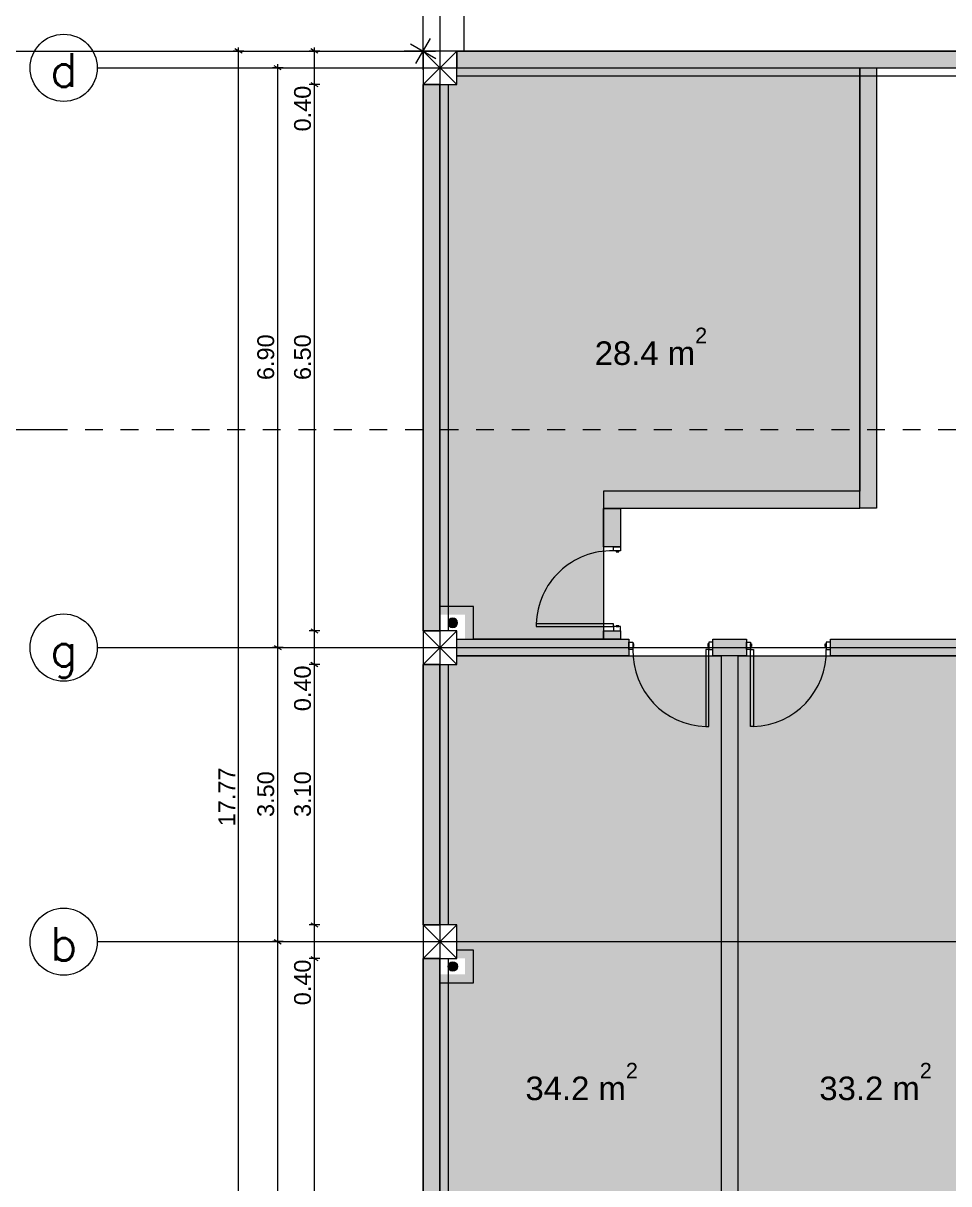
# Model space of a CAD drawing. Header units: millimetres. Extents: x 476244520 to 476657119, y 4620824743 to 4621446928.
# Drawn here: x 476385393 to 476396416, y 4620988538 to 4621002351 of the extents above; entities that cross this region are included whole.
import ezdxf

# ---------------------------------------------------------------- set-up
doc = ezdxf.new("R2010")
doc.units = ezdxf.units.MM
doc.header["$MEASUREMENT"] = 0
doc.linetypes.add('Dashed', pattern=[423.333333, 211.666667, -211.666667])
for name, color, linetype, lineweight in [('0_Pen_No__42_Pen_No__250_Pen_No__5', 5, 'Continuous', 0), ('2D Drafting - General_Pen_No__1_Pen_No__7', 7, 'Continuous', 0), ('2D Drafting - General_Pen_No__1_Pen_No__7_Pen_No__7', 7, 'Continuous', 0), ('2D Drafting - General_Pen_No__250_Pen_No__7_Pen_No__154', 154, 'Continuous', 0), ('2D Drafting - General_Pen_No__250_Pen_No__7_Pen_No__250', 7, 'Continuous', 0), ('2D Drafting - General_Pen_No__250_Pen_No__7_Pen_No__7', 7, 'Continuous', 0), ('Annotation - Text_Pen_No__7_Pen_No__5', 5, 'Continuous', 0), ('Doors_Pen_No__7_Pen_No__7_Pen_No__7', 7, 'Continuous', 0), ('G-Anno-Nplt_Pen_No__142', 142, 'Continuous', 0), ('G-Anno-Nplt_Pen_No__4', 7, 'Continuous', 0), ('G-Anno-Nplt_Pen_No__7', 7, 'Continuous', 0), ('G-Anno-Nplt_Pen_No__8', 8, 'Continuous', 0), ('New_shenobebi_Pen_No__1', 1, 'Continuous', 0), ('New_Structural - Bearing_Pen_No__1', 1, 'Continuous', 0), ('shaxtebi da milebi_Pen_No__1_Pen_No__1_Pen_No__1', 1, 'Continuous', 0), ('zoma_Pen_No__1', 1, 'Continuous', 0), ('zoma_Pen_No__142', 142, 'Continuous', 0), ('zoma_Pen_No__5_Pen_No__5', 5, 'Continuous', 0)]:
    doc.layers.add(name, color=color, linetype=linetype, lineweight=lineweight)
doc.layers.add('zoma', color=7, linetype='Continuous')
doc.styles.add('GENERATED_STYLE_1', font='arial.ttf')
doc.styles.add('GENERATED_STYLE_2', font='arial.ttf')
doc.linetypes.add('Break', pattern='A,0,[1,A-4 бѓЎбѓђбѓ®бѓљбѓ\x98 - nikas1.Shx,S=15.679026,R=0,X=0,Y=0],-1975.557214,0', length=1975.557214)
doc.dimstyles.new('GENERATED_STYLE__1', dxfattribs={"dimtxt": 200, "dimasz": 64.421331, "dimexe": 0.18, "dimexo": 3, "dimgap": 0.09, "dimtad": 1, "dimtih": 1, "dimtoh": 1, "dimlfac": 0.001, "dimzin": 0, "dimdsep": 46, "dimtxsty": 'GENERATED_STYLE_2', "dimblk": 'ARROWHEAD_2', "dimblk1": 'ARROWHEAD_2', "dimblk2": 'ARROWHEAD_2', "dimcen": 0.09, "dimclrd": 142, "dimclre": 142, "dimclrt": 142, "dimadec": 0, "dimazin": 0, "dimtfac": 1, "dimtdec": 4, "dimtmove": 0, "dimatfit": 3, "dimfxl": 1, "dimtolj": 1, "dimtzin": 0, "dimarcsym": 0})
doc.dimstyles.new('GENERATED_STYLE__5', dxfattribs={"dimtxt": 500, "dimasz": 228, "dimexe": 0.18, "dimexo": 3, "dimgap": 0.09, "dimtad": 1, "dimtih": 1, "dimtoh": 1, "dimlfac": 0.001, "dimzin": 0, "dimdsep": 46, "dimtxsty": 'GENERATED_STYLE_2', "dimblk": 'ARROWHEAD_2', "dimblk1": 'ARROWHEAD_2', "dimblk2": 'ARROWHEAD_2', "dimcen": 0.09, "dimclrd": 1, "dimclre": 1, "dimclrt": 1, "dimadec": 0, "dimazin": 0, "dimtfac": 1, "dimtdec": 4, "dimtmove": 2, "dimatfit": 3, "dimfxl": 1, "dimtolj": 1, "dimtzin": 0, "dimarcsym": 0})
doc.dimstyles.new('GENERATED_STYLE__6', dxfattribs={"dimtxt": 500, "dimasz": 228, "dimexe": 0.18, "dimexo": 3, "dimgap": 0.09, "dimtad": 1, "dimlfac": 0.001, "dimzin": 0, "dimdsep": 46, "dimtxsty": 'GENERATED_STYLE_2', "dimblk": 'ARROWHEAD_2', "dimblk1": 'ARROWHEAD_2', "dimblk2": 'ARROWHEAD_2', "dimcen": 0.09, "dimclrd": 1, "dimclre": 1, "dimclrt": 1, "dimadec": 0, "dimazin": 0, "dimtfac": 1, "dimtdec": 4, "dimtmove": 2, "dimatfit": 3, "dimfxl": 1, "dimtolj": 1, "dimtzin": 0, "dimarcsym": 0})
doc.dimstyles.new('GENERATED_STYLE__8', dxfattribs={"dimtxt": 200, "dimasz": 64.421331, "dimexe": 0.18, "dimexo": 3, "dimgap": 0.09, "dimtad": 1, "dimlfac": 0.001, "dimzin": 0, "dimdsep": 46, "dimtxsty": 'GENERATED_STYLE_2', "dimblk": 'ARROWHEAD_2', "dimblk1": 'ARROWHEAD_2', "dimblk2": 'ARROWHEAD_2', "dimcen": 0.09, "dimclrd": 142, "dimclre": 142, "dimclrt": 142, "dimadec": 0, "dimazin": 0, "dimtfac": 1, "dimtdec": 4, "dimtmove": 0, "dimatfit": 3, "dimfxl": 1, "dimtolj": 1, "dimtzin": 0, "dimarcsym": 0})

# ---------------------------------------------------------------- blocks, each defined once
blk = doc.blocks.new('*D202', base_point=(476844527, 4621385791))
at = {"layer": 'zoma_Pen_No__142', "color": 142, "linetype": 'Continuous', "lineweight": 0, "transparency": 16777216}
for p, q in [((476388382, 4620991445), (476388467, 4620991396)), ((476388488, 4620991420), (476388361, 4620991420)), ((476388424, 4620984520), (476388424, 4620991420)), ((476388382, 4620984545), (476388467, 4620984496)), ((476388488, 4620984520), (476388361, 4620984520)), ((476388424, 4620984479), (476388424, 4620984520))]:
    blk.add_line(p, q, dxfattribs=at)
at = {"layer": 'zoma_Pen_No__142', "color": 142, "lineweight": 0, "transparency": 16777216, "insert": (476388384, 4620987704), "char_height": 200, "attachment_point": 7, "rotation": 90, "style": 'GENERATED_STYLE_2'}
blk.add_mtext('\\A1;{\\pql;\\fArial CYR|b0|i0|c204|p34;6.90}', dxfattribs=at)
blk = doc.blocks.new('ARROWHEAD_2')
at = {"color": 0, "linetype": 'Continuous', "lineweight": 0}
for p, q in [((-0.378, -0.655), (0.378, 0.655)), ((0, 0), (-1, 0))]:
    blk.add_line(p, q, dxfattribs=at)
blk = doc.blocks.new('*D203', base_point=(476844527, 4621385791))
at = {"layer": 'zoma_Pen_No__142', "color": 142, "linetype": 'Continuous', "lineweight": 0, "transparency": 16777216}
for p, q in [((476388488, 4620994920), (476388361, 4620994920)), ((476388382, 4620994945), (476388467, 4620994896)), ((476388424, 4620991420), (476388424, 4620994920)), ((476388382, 4620991445), (476388467, 4620991396)), ((476388488, 4620991420), (476388361, 4620991420))]:
    blk.add_line(p, q, dxfattribs=at)
at = {"layer": 'zoma_Pen_No__142', "color": 142, "lineweight": 0, "transparency": 16777216, "insert": (476388384, 4620992904), "char_height": 200, "attachment_point": 7, "rotation": 90, "style": 'GENERATED_STYLE_2'}
blk.add_mtext('\\A1;{\\pql;\\fArial CYR|b0|i0|c204|p34;3.50}', dxfattribs=at)
blk = doc.blocks.new('*D204', base_point=(476844527, 4621385791))
at = {"layer": 'zoma_Pen_No__142', "color": 142, "linetype": 'Continuous', "lineweight": 0, "transparency": 16777216}
for p, q in [((476388488, 4621001820), (476388361, 4621001820)), ((476388467, 4621001796), (476388382, 4621001845)), ((476388424, 4621001820), (476388424, 4621001862)), ((476388424, 4620994920), (476388424, 4621001820)), ((476388488, 4620994920), (476388361, 4620994920)), ((476388382, 4620994945), (476388467, 4620994896))]:
    blk.add_line(p, q, dxfattribs=at)
at = {"layer": 'zoma_Pen_No__142', "color": 142, "lineweight": 0, "transparency": 16777216, "insert": (476388384, 4620998104), "char_height": 200, "attachment_point": 7, "rotation": 90, "style": 'GENERATED_STYLE_2'}
blk.add_mtext('\\A1;{\\pql;\\fArial CYR|b0|i0|c204|p34;6.90}', dxfattribs=at)
blk = doc.blocks.new('*D206', base_point=(476844527, 4621385791))
at = {"layer": 'zoma_Pen_No__142', "color": 142, "linetype": 'Continuous', "lineweight": 0, "transparency": 16777216}
for p, q in [((476388819, 4620991245), (476388904, 4620991196)), ((476388862, 4620984720), (476388862, 4620991220)), ((476388925, 4620984720), (476388798, 4620984720)), ((476388819, 4620984745), (476388904, 4620984696)), ((476388862, 4620984320), (476388862, 4620984720))]:
    blk.add_line(p, q, dxfattribs=at)
at = {"layer": 'zoma_Pen_No__142', "color": 142, "lineweight": 0, "transparency": 16777216, "char_height": 200, "attachment_point": 7, "rotation": 89.9995, "style": 'GENERATED_STYLE_2'}
for s, insert in [('\\A1;{\\pql;\\fArial CYR|b0|i0|c204|p34;0.40}', (476388822, 4620990663)), ('\\A1;{\\pql;\\fArial CYR|b0|i0|c204|p34;6.50}', (476388822, 4620987704))]:
    blk.add_mtext(s, dxfattribs=dict(at, insert=insert))
blk = doc.blocks.new('*D207', base_point=(476844527, 4621385791))
at = {"layer": 'zoma_Pen_No__142', "color": 142, "linetype": 'Continuous', "lineweight": 0, "transparency": 16777216}
for p, q in [((476388862, 4620991620), (476388862, 4620994720)), ((476388925, 4620991620), (476388798, 4620991620)), ((476388819, 4620991645), (476388904, 4620991596)), ((476388862, 4620991220), (476388862, 4620991620)), ((476388925, 4620991220), (476388798, 4620991220)), ((476388819, 4620991245), (476388904, 4620991196)), ((476388862, 4620984720), (476388862, 4620991220))]:
    blk.add_line(p, q, dxfattribs=at)
blk = doc.blocks.new('*D208', base_point=(476844527, 4621385791))
at = {"layer": 'zoma_Pen_No__142', "color": 142, "linetype": 'Continuous', "lineweight": 0, "transparency": 16777216}
for p, q in [((476388819, 4620994745), (476388904, 4620994696)), ((476388925, 4620994720), (476388798, 4620994720)), ((476388862, 4620991620), (476388862, 4620994720)), ((476388925, 4620991620), (476388798, 4620991620)), ((476388819, 4620991645), (476388904, 4620991596))]:
    blk.add_line(p, q, dxfattribs=at)
at = {"layer": 'zoma_Pen_No__142', "color": 142, "lineweight": 0, "transparency": 16777216, "char_height": 200, "attachment_point": 7, "rotation": 89.9995, "style": 'GENERATED_STYLE_2'}
for s, insert in [('\\A1;{\\pql;\\fArial CYR|b0|i0|c204|p34;0.40}', (476388822, 4620994163)), ('\\A1;{\\pql;\\fArial CYR|b0|i0|c204|p34;3.10}', (476388822, 4620992904))]:
    blk.add_mtext(s, dxfattribs=dict(at, insert=insert))
blk = doc.blocks.new('*D209', base_point=(476844527, 4621385791))
at = {"layer": 'zoma_Pen_No__142', "color": 142, "linetype": 'Continuous', "lineweight": 0, "transparency": 16777216}
for p, q in [((476388862, 4620995120), (476388862, 4621001620)), ((476388925, 4620995120), (476388798, 4620995120)), ((476388819, 4620995145), (476388904, 4620995096)), ((476388862, 4620994720), (476388862, 4620995120)), ((476388819, 4620994745), (476388904, 4620994696)), ((476388925, 4620994720), (476388798, 4620994720)), ((476388862, 4620991620), (476388862, 4620994720))]:
    blk.add_line(p, q, dxfattribs=at)
blk = doc.blocks.new('*D210', base_point=(476844527, 4621385791))
at = {"layer": 'zoma_Pen_No__142', "color": 142, "linetype": 'Continuous', "lineweight": 0, "transparency": 16777216}
for p, q in [((476388862, 4621001620), (476388862, 4621002020)), ((476388925, 4621001620), (476388798, 4621001620)), ((476388819, 4621001645), (476388904, 4621001596)), ((476388862, 4620995120), (476388862, 4621001620)), ((476388925, 4620995120), (476388798, 4620995120)), ((476388819, 4620995145), (476388904, 4620995096))]:
    blk.add_line(p, q, dxfattribs=at)
at = {"layer": 'zoma_Pen_No__142', "color": 142, "lineweight": 0, "transparency": 16777216, "char_height": 200, "attachment_point": 7, "rotation": 89.9995, "style": 'GENERATED_STYLE_2'}
for s, insert in [('\\A1;{\\pql;\\fArial CYR|b0|i0|c204|p34;0.40}', (476388822, 4621001063)), ('\\A1;{\\pql;\\fArial CYR|b0|i0|c204|p34;6.50}', (476388822, 4620998104))]:
    blk.add_mtext(s, dxfattribs=dict(at, insert=insert))
blk = doc.blocks.new('*D211', base_point=(476844527, 4621385791))
at = {"layer": 'zoma_Pen_No__142', "color": 142, "linetype": 'Continuous', "lineweight": 0, "transparency": 16777216}
blk.add_line((476388819, 4621001645), (476388904, 4621001596), dxfattribs=at)
blk = doc.blocks.new('*D212', base_point=(476844527, 4621385791))
at = {"layer": 'zoma_Pen_No__142', "color": 142, "linetype": 'Continuous', "lineweight": 0, "transparency": 16777216}
for p, q in [((476388925, 4621002020), (476388798, 4621002020)), ((476388904, 4621001996), (476388819, 4621002045)), ((476388862, 4621002020), (476388862, 4621002062)), ((476388862, 4621001620), (476388862, 4621002020)), ((476388925, 4621001620), (476388798, 4621001620)), ((476388819, 4621001645), (476388904, 4621001596)), ((476388862, 4620995120), (476388862, 4621001620))]:
    blk.add_line(p, q, dxfattribs=at)
blk = doc.blocks.new('*D214', base_point=(476844527, 4621385791))
at = {"layer": 'zoma_Pen_No__1', "color": 1, "linetype": 'Continuous', "lineweight": 0, "transparency": 16777216}
for p, q in [((476377541, 4621001795), (476377541, 4621002245)), ((476390156, 4621001795), (476390156, 4621002245)), ((476377627, 4621002170), (476377454, 4621001870)), ((476390069, 4621001870), (476390242, 4621002170)), ((476377394, 4621002020), (476377541, 4621002020)), ((476377541, 4621002020), (476390156, 4621002020)), ((476390156, 4621002020), (476390303, 4621002020))]:
    blk.add_line(p, q, dxfattribs=at)
at = {"layer": 'zoma_Pen_No__1', "color": 1, "lineweight": 0, "transparency": 16777216, "insert": (476382459, 4621002120), "char_height": 500, "attachment_point": 7, "style": 'GENERATED_STYLE_2'}
blk.add_mtext('\\A1;{\\pql;\\fArial CYR|b0|i0|c204|p34;12.62}', dxfattribs=at)
blk = doc.blocks.new('*D215', base_point=(476844527, 4621385791))
at = {"layer": 'zoma_Pen_No__1', "color": 1, "linetype": 'Continuous', "lineweight": 0, "transparency": 16777216}
for p, q in [((476390306, 4621009822), (476390006, 4621009995)), ((476390156, 4621009909), (476390156, 4621010055)), ((476390381, 4621009909), (476389931, 4621009909)), ((476390156, 4621002020), (476390156, 4621009909)), ((476390006, 4621002107), (476390306, 4621001933)), ((476390381, 4621002020), (476389931, 4621002020)), ((476390156, 4621001873), (476390156, 4621002020))]:
    blk.add_line(p, q, dxfattribs=at)
at = {"layer": 'zoma_Pen_No__1', "color": 1, "lineweight": 0, "transparency": 16777216, "insert": (476390056, 4621007272), "char_height": 500, "attachment_point": 7, "rotation": 90, "style": 'GENERATED_STYLE_2'}
blk.add_mtext('\\A1;{\\pql;\\fArial CYR|b0|i0|c204|p34;12.74}', dxfattribs=at)
blk = doc.blocks.new('*D237', base_point=(476844527, 4621385791))
at = {"layer": 'zoma_Pen_No__142', "color": 142, "linetype": 'Continuous', "lineweight": 0, "transparency": 16777216}
for p, q in [((476388382, 4620991445), (476388467, 4620991396)), ((476388488, 4620991420), (476388361, 4620991420)), ((476388424, 4620984520), (476388424, 4620991420)), ((476388382, 4620984545), (476388467, 4620984496)), ((476388488, 4620984520), (476388361, 4620984520)), ((476388424, 4620984479), (476388424, 4620984520))]:
    blk.add_line(p, q, dxfattribs=at)
at = {"layer": 'zoma_Pen_No__142', "color": 142, "lineweight": 0, "transparency": 16777216, "insert": (476388384, 4620987704), "char_height": 200, "attachment_point": 7, "rotation": 90, "style": 'GENERATED_STYLE_2'}
blk.add_mtext('\\A1;{\\pql;\\fArial CYR|b0|i0|c204|p34;6.90}', dxfattribs=at)
blk = doc.blocks.new('*D238', base_point=(476844527, 4621385791))
at = {"layer": 'zoma_Pen_No__142', "color": 142, "linetype": 'Continuous', "lineweight": 0, "transparency": 16777216}
for p, q in [((476388488, 4620994920), (476388361, 4620994920)), ((476388382, 4620994945), (476388467, 4620994896)), ((476388424, 4620991420), (476388424, 4620994920)), ((476388382, 4620991445), (476388467, 4620991396)), ((476388488, 4620991420), (476388361, 4620991420))]:
    blk.add_line(p, q, dxfattribs=at)
at = {"layer": 'zoma_Pen_No__142', "color": 142, "lineweight": 0, "transparency": 16777216, "insert": (476388384, 4620992904), "char_height": 200, "attachment_point": 7, "rotation": 90, "style": 'GENERATED_STYLE_2'}
blk.add_mtext('\\A1;{\\pql;\\fArial CYR|b0|i0|c204|p34;3.50}', dxfattribs=at)
blk = doc.blocks.new('*D239', base_point=(476844527, 4621385791))
at = {"layer": 'zoma_Pen_No__142', "color": 142, "linetype": 'Continuous', "lineweight": 0, "transparency": 16777216}
for p, q in [((476388488, 4621001820), (476388361, 4621001820)), ((476388467, 4621001796), (476388382, 4621001845)), ((476388424, 4621001820), (476388424, 4621001862)), ((476388424, 4620994920), (476388424, 4621001820)), ((476388488, 4620994920), (476388361, 4620994920)), ((476388382, 4620994945), (476388467, 4620994896))]:
    blk.add_line(p, q, dxfattribs=at)
at = {"layer": 'zoma_Pen_No__142', "color": 142, "lineweight": 0, "transparency": 16777216, "insert": (476388384, 4620998104), "char_height": 200, "attachment_point": 7, "rotation": 90, "style": 'GENERATED_STYLE_2'}
blk.add_mtext('\\A1;{\\pql;\\fArial CYR|b0|i0|c204|p34;6.90}', dxfattribs=at)
blk = doc.blocks.new('*D265', base_point=(476844527, 4621385791))
at = {"layer": 'zoma_Pen_No__142', "color": 142, "linetype": 'Continuous', "lineweight": 0, "transparency": 16777216}
for p, q in [((476388819, 4620991245), (476388904, 4620991196)), ((476388862, 4620984720), (476388862, 4620991220)), ((476388925, 4620984720), (476388798, 4620984720)), ((476388819, 4620984745), (476388904, 4620984696)), ((476388862, 4620984320), (476388862, 4620984720))]:
    blk.add_line(p, q, dxfattribs=at)
at = {"layer": 'zoma_Pen_No__142', "color": 142, "lineweight": 0, "transparency": 16777216, "char_height": 200, "attachment_point": 7, "rotation": 89.9995, "style": 'GENERATED_STYLE_2'}
for s, insert in [('\\A1;{\\pql;\\fArial CYR|b0|i0|c204|p34;0.40}', (476388822, 4620990663)), ('\\A1;{\\pql;\\fArial CYR|b0|i0|c204|p34;6.50}', (476388822, 4620987704))]:
    blk.add_mtext(s, dxfattribs=dict(at, insert=insert))
blk = doc.blocks.new('*D266', base_point=(476844527, 4621385791))
at = {"layer": 'zoma_Pen_No__142', "color": 142, "linetype": 'Continuous', "lineweight": 0, "transparency": 16777216}
for p, q in [((476388862, 4620991620), (476388862, 4620994720)), ((476388925, 4620991620), (476388798, 4620991620)), ((476388819, 4620991645), (476388904, 4620991596)), ((476388862, 4620991220), (476388862, 4620991620)), ((476388925, 4620991220), (476388798, 4620991220)), ((476388819, 4620991245), (476388904, 4620991196)), ((476388862, 4620984720), (476388862, 4620991220))]:
    blk.add_line(p, q, dxfattribs=at)
blk = doc.blocks.new('*D267', base_point=(476844527, 4621385791))
at = {"layer": 'zoma_Pen_No__142', "color": 142, "linetype": 'Continuous', "lineweight": 0, "transparency": 16777216}
for p, q in [((476388819, 4620994745), (476388904, 4620994696)), ((476388925, 4620994720), (476388798, 4620994720)), ((476388862, 4620991620), (476388862, 4620994720)), ((476388925, 4620991620), (476388798, 4620991620)), ((476388819, 4620991645), (476388904, 4620991596))]:
    blk.add_line(p, q, dxfattribs=at)
at = {"layer": 'zoma_Pen_No__142', "color": 142, "lineweight": 0, "transparency": 16777216, "char_height": 200, "attachment_point": 7, "rotation": 89.9995, "style": 'GENERATED_STYLE_2'}
for s, insert in [('\\A1;{\\pql;\\fArial CYR|b0|i0|c204|p34;0.40}', (476388822, 4620994163)), ('\\A1;{\\pql;\\fArial CYR|b0|i0|c204|p34;3.10}', (476388822, 4620992904))]:
    blk.add_mtext(s, dxfattribs=dict(at, insert=insert))
blk = doc.blocks.new('*D268', base_point=(476844527, 4621385791))
at = {"layer": 'zoma_Pen_No__142', "color": 142, "linetype": 'Continuous', "lineweight": 0, "transparency": 16777216}
for p, q in [((476388862, 4620995120), (476388862, 4621001620)), ((476388925, 4620995120), (476388798, 4620995120)), ((476388819, 4620995145), (476388904, 4620995096)), ((476388862, 4620994720), (476388862, 4620995120)), ((476388819, 4620994745), (476388904, 4620994696)), ((476388925, 4620994720), (476388798, 4620994720)), ((476388862, 4620991620), (476388862, 4620994720))]:
    blk.add_line(p, q, dxfattribs=at)
blk = doc.blocks.new('*D269', base_point=(476844527, 4621385791))
at = {"layer": 'zoma_Pen_No__142', "color": 142, "linetype": 'Continuous', "lineweight": 0, "transparency": 16777216}
for p, q in [((476388862, 4621001620), (476388862, 4621002020)), ((476388925, 4621001620), (476388798, 4621001620)), ((476388819, 4621001645), (476388904, 4621001596)), ((476388862, 4620995120), (476388862, 4621001620)), ((476388925, 4620995120), (476388798, 4620995120)), ((476388819, 4620995145), (476388904, 4620995096))]:
    blk.add_line(p, q, dxfattribs=at)
at = {"layer": 'zoma_Pen_No__142', "color": 142, "lineweight": 0, "transparency": 16777216, "char_height": 200, "attachment_point": 7, "rotation": 89.9995, "style": 'GENERATED_STYLE_2'}
for s, insert in [('\\A1;{\\pql;\\fArial CYR|b0|i0|c204|p34;0.40}', (476388822, 4621001063)), ('\\A1;{\\pql;\\fArial CYR|b0|i0|c204|p34;6.50}', (476388822, 4620998104))]:
    blk.add_mtext(s, dxfattribs=dict(at, insert=insert))
blk = doc.blocks.new('*D270', base_point=(476844527, 4621385791))
at = {"layer": 'zoma_Pen_No__142', "color": 142, "linetype": 'Continuous', "lineweight": 0, "transparency": 16777216}
blk.add_line((476388819, 4621001645), (476388904, 4621001596), dxfattribs=at)
blk = doc.blocks.new('*D271', base_point=(476844527, 4621385791))
at = {"layer": 'zoma_Pen_No__142', "color": 142, "linetype": 'Continuous', "lineweight": 0, "transparency": 16777216}
for p, q in [((476388925, 4621002020), (476388798, 4621002020)), ((476388904, 4621001996), (476388819, 4621002045)), ((476388862, 4621002020), (476388862, 4621002062)), ((476388862, 4621001620), (476388862, 4621002020)), ((476388925, 4621001620), (476388798, 4621001620)), ((476388819, 4621001645), (476388904, 4621001596)), ((476388862, 4620995120), (476388862, 4621001620))]:
    blk.add_line(p, q, dxfattribs=at)
blk = doc.blocks.new('*D272', base_point=(476844527, 4621385791))
at = {"layer": 'zoma_Pen_No__142', "color": 142, "linetype": 'Continuous', "lineweight": 0, "transparency": 16777216}
for p, q in [((476388021, 4621002020), (476387894, 4621002020)), ((476388000, 4621001996), (476387915, 4621002045)), ((476387958, 4621002020), (476387958, 4621002062)), ((476387958, 4620984250), (476387958, 4621002020)), ((476388021, 4620984250), (476387894, 4620984250)), ((476387915, 4620984275), (476388000, 4620984226)), ((476387958, 4620984209), (476387958, 4620984250))]:
    blk.add_line(p, q, dxfattribs=at)
at = {"layer": 'zoma_Pen_No__142', "color": 142, "lineweight": 0, "transparency": 16777216, "insert": (476387918, 4620992793), "char_height": 200, "attachment_point": 7, "rotation": 89.9995, "style": 'GENERATED_STYLE_2'}
blk.add_mtext('\\A1;{\\pql;\\fArial CYR|b0|i0|c204|p34;17.77}', dxfattribs=at)
blk = doc.blocks.new('*D360', base_point=(476844527, 4621385791))
at = {"layer": 'zoma_Pen_No__142', "color": 142, "linetype": 'Continuous', "lineweight": 0, "transparency": 16777216}
for p, q in [((476390154, 4621024182), (476390154, 4621024309)), ((476390554, 4621024182), (476390554, 4621024309)), ((476390113, 4621024246), (476390154, 4621024246)), ((476390179, 4621024288), (476390130, 4621024204)), ((476390154, 4621024246), (476390554, 4621024246)), ((476390579, 4621024288), (476390530, 4621024204))]:
    blk.add_line(p, q, dxfattribs=at)
at = {"layer": 'zoma_Pen_No__142', "color": 142, "lineweight": 0, "transparency": 16777216, "insert": (476389598, 4621024286), "char_height": 200, "attachment_point": 7, "style": 'GENERATED_STYLE_2'}
blk.add_mtext('\\A1;{\\pql;\\fArial CYR|b0|i0|c204|p34;0.40}', dxfattribs=at)
blk = doc.blocks.new('*D361', base_point=(476844527, 4621385791))
at = {"layer": 'zoma_Pen_No__142', "color": 142, "linetype": 'Continuous', "lineweight": 0, "transparency": 16777216}
for p, q in [((476390554, 4621024182), (476390554, 4621024309)), ((476397054, 4621024182), (476397054, 4621024309)), ((476390579, 4621024288), (476390530, 4621024204)), ((476390554, 4621024246), (476397054, 4621024246)), ((476397079, 4621024288), (476397030, 4621024204))]:
    blk.add_line(p, q, dxfattribs=at)
at = {"layer": 'zoma_Pen_No__142', "color": 142, "lineweight": 0, "transparency": 16777216, "char_height": 200, "attachment_point": 7, "style": 'GENERATED_STYLE_2'}
for s, insert in [('\\A1;{\\pql;\\fArial CYR|b0|i0|c204|p34;6.50}', (476393538, 4621024286)), ('\\A1;{\\pql;\\fArial CYR|b0|i0|c204|p34;0.40}', (476396498, 4621024286))]:
    blk.add_mtext(s, dxfattribs=dict(at, insert=insert))

msp = doc.modelspace()

# ---------------------------------------------------------------- hatches: boundary and pattern name
at = {"layer": '2D Drafting - General_Pen_No__250_Pen_No__7_Pen_No__154', "linetype": 'Continuous', "lineweight": 0}
for points in [[(476397055.829, 4621001820.052), (476397055.829, 4621002020.052), (476390555.829, 4621002020.052), (476390555.829, 4621001820.052)], [(476390355.829, 4621001620.052), (476390155.829, 4621001620.052), (476390155.829, 4620995120.052), (476390355.829, 4620995120.052)], [(476390155.829, 4620994720.052), (476390155.829, 4620991620.052), (476390355.829, 4620991620.052), (476390355.829, 4620994720.052)], [(476390355.829, 4620991220.052), (476390155.829, 4620991220.052), (476390155.829, 4620984720.052), (476390355.829, 4620984720.052)]]:
    msp.add_hatch(color=154, dxfattribs=at).paths.add_polyline_path(points)
at = {"layer": '2D Drafting - General_Pen_No__250_Pen_No__7_Pen_No__7', "linetype": 'Continuous', "lineweight": 0}
for points in [[(476395355.829, 4621001820.052), (476395555.829, 4621001820.052), (476395555.829, 4620996580.214), (476395355.829, 4620996580.214)], [(476392305.699, 4620996580.214), (476395355.829, 4620996580.214), (476395355.829, 4620996780.214), (476392305.699, 4620996780.214)], [(476390354.251, 4620995310.052), (476390354.251, 4620995410.24), (476390754.251, 4620995410.24), (476390754.251, 4620995020.052), (476390654.251, 4620995020.052), (476390654.251, 4620995310.052)], [(476390555.829, 4620995020.052), (476392605.829, 4620995020.052), (476392605.829, 4620994820.052), (476390555.829, 4620994820.052)], [(476393605.829, 4620994820.052), (476393605.829, 4620995020.052), (476394005.829, 4620995020.052), (476394005.829, 4620994820.052)], [(476395005.829, 4620994820.052), (476395005.829, 4620995020.052), (476397055.829, 4620995020.052), (476397055.829, 4620994820.052)], [(476390354.251, 4620990929.864), (476390754.251, 4620990929.864), (476390754.251, 4620991320.052), (476390654.251, 4620991320.052), (476390554.251, 4620991320.052), (476390554.251, 4620991220.052), (476390654.251, 4620991220.052), (476390654.251, 4620991030.052), (476390354.251, 4620991030.052)]]:
    msp.add_hatch(color=7, dxfattribs=at).paths.add_polyline_path(points)
at = {"layer": 'G-Anno-Nplt_Pen_No__7', "linetype": 'Continuous', "lineweight": 0}
for points in [[(476392505.829, 4620996119.956), (476392305.699, 4620996119.956), (476392305.699, 4620996576.956), (476392505.829, 4620996576.956)], [(476392505.829, 4620995020.052), (476392305.699, 4620995020.052), (476392305.699, 4620995119.956), (476392505.829, 4620995119.956)], [(476393905.829, 4620984520.052), (476393905.829, 4620994823.251), (476393705.829, 4620994823.251), (476393705.829, 4620984520.052)]]:
    msp.add_hatch(color=7, dxfattribs=at).paths.add_polyline_path(points)
at = {"layer": 'G-Anno-Nplt_Pen_No__8', "linetype": 'Continuous', "lineweight": 0, "true_color": 0x202020}
for points in [[(476390355.829, 4621001620.052), (476390555.829, 4621001620.052), (476390555.829, 4621001820.052), (476395355.829, 4621001820.052), (476395355.829, 4620996780.214), (476392305.699, 4620996780.214), (476392305.699, 4620995020.052), (476390754.251, 4620995020.052), (476390754.251, 4620995410.24), (476390355.829, 4620995410.24)], [(476390355.829, 4620991620.052), (476390355.829, 4620994720.052), (476390555.829, 4620994720.052), (476390555.829, 4620994820.052), (476393705.829, 4620994820.052), (476393705.829, 4620984520.11), (476390555.829, 4620984520.11), (476390555.829, 4620984720.052), (476390355.829, 4620984720.052), (476390355.829, 4620990929.864), (476390754.251, 4620990929.864), (476390754.251, 4620991320.052), (476390555.829, 4620991320.052), (476390555.829, 4620991620.052)], [(476393905.829, 4620984520.052), (476393905.829, 4620994820.052), (476396754.207, 4620994820.052), (476396754.207, 4620994399.034), (476397155.829, 4620994399.034), (476397155.829, 4620991620.052), (476397055.829, 4620991620.052), (476397055.829, 4620991220.052), (476397155.829, 4620991220.052), (476397155.829, 4620984720.052), (476397055.829, 4620984720.052), (476397055.829, 4620984520.052)]]:
    msp.add_hatch(color=250, dxfattribs=at).paths.add_polyline_path(points)
at = {"layer": 'shaxtebi da milebi_Pen_No__1_Pen_No__1_Pen_No__1', "linetype": 'Continuous', "lineweight": 0}
for points in [[(476390509.251, 4620995270.052, -1), (476390509.251, 4620995160.052, -1)], [(476390509.251, 4620991070.052, 1), (476390509.251, 4620991180.052, 1)]]:
    msp.add_hatch(color=1, dxfattribs=at).paths.add_polyline_path(points)

# ---------------------------------------------------------------- linework, layer by layer
at = {"layer": '0_Pen_No__42_Pen_No__250_Pen_No__5', "color": 5, "linetype": 'Continuous', "lineweight": 0}
for centre in [(476385875.279, 4621001820.052), (476385875.279, 4621001820.052), (476385875.279, 4620994920.052), (476385875.279, 4620994920.052), (476385875.279, 4620991420.052), (476385875.279, 4620991420.052)]:
    msp.add_circle(centre, 400, dxfattribs=at)
at = {"layer": '2D Drafting - General_Pen_No__1_Pen_No__7', "color": 7, "linetype": 'Continuous', "lineweight": 0}
for p, q in [((476390155.829, 4621001620.052), (476390555.829, 4621002020.052)), ((476390555.829, 4621001620.052), (476390155.829, 4621002020.052)), ((476390155.829, 4620994720.052), (476390555.829, 4620995120.052)), ((476390555.829, 4620994720.052), (476390155.829, 4620995120.052)), ((476390155.829, 4620991220.052), (476390555.829, 4620991620.052)), ((476390555.829, 4620991220.052), (476390155.829, 4620991620.052))]:
    msp.add_line(p, q, dxfattribs=at)
at = {"layer": '2D Drafting - General_Pen_No__1_Pen_No__7', "color": 7, "linetype": 'Continuous', "lineweight": 0, "flags": 128}
for points in [[(476390155.829, 4621001620.052), (476390555.829, 4621001620.052), (476390555.829, 4621002020.052), (476390155.829, 4621002020.052)], [(476397055.829, 4621001720.052), (476390555.829, 4621001720.052), (476390555.829, 4621002020.052), (476397055.829, 4621002020.052)], [(476390155.829, 4620995120.052), (476390155.829, 4621001620.052), (476390455.829, 4621001620.052), (476390455.829, 4620995120.052)], [(476390155.829, 4620994720.052), (476390555.829, 4620994720.052), (476390555.829, 4620995120.052), (476390155.829, 4620995120.052)], [(476390155.829, 4620991620.052), (476390155.829, 4620994720.052), (476390455.829, 4620994720.052), (476390455.829, 4620991620.052)], [(476390155.829, 4620991220.052), (476390555.829, 4620991220.052), (476390555.829, 4620991620.052), (476390155.829, 4620991620.052)], [(476390155.829, 4620984720.052), (476390155.829, 4620991220.052), (476390455.829, 4620991220.052), (476390455.829, 4620984720.052)]]:
    msp.add_lwpolyline(points, close=True, dxfattribs=at)
at = {"layer": '2D Drafting - General_Pen_No__1_Pen_No__7_Pen_No__7', "color": 7, "linetype": 'Continuous', "lineweight": 0}
for centre, start, end in [((476392396.163, 4620995177.678), 88.396194, 178.396194), ((476393548.107, 4620994873.995), 178.396194, 268.396194), ((476394063.552, 4620994873.995), 271.603806, 1.603806)]:
    msp.add_arc(centre, 893.239, start, end, dxfattribs=at)
at = {"layer": '2D Drafting - General_Pen_No__250_Pen_No__7_Pen_No__154', "color": 154, "linetype": 'Continuous', "lineweight": 0, "flags": 128}
msp.add_lwpolyline([(476390355.829, 4620991220.052), (476390155.829, 4620991220.052), (476390155.829, 4620984720.052), (476390355.829, 4620984720.052)], close=True, dxfattribs=at)
at = {"layer": '2D Drafting - General_Pen_No__250_Pen_No__7_Pen_No__250', "color": 7, "linetype": 'Continuous', "lineweight": 0, "flags": 128}
for points in [[(476397055.829, 4621001820.052), (476397055.829, 4621002020.052), (476390555.829, 4621002020.052), (476390555.829, 4621001820.052)], [(476395355.829, 4621001820.052), (476395555.829, 4621001820.052), (476395555.829, 4620996580.214), (476395355.829, 4620996580.214)], [(476390355.829, 4621001620.052), (476390155.829, 4621001620.052), (476390155.829, 4620995120.052), (476390355.829, 4620995120.052)], [(476392305.699, 4620996580.214), (476395355.829, 4620996580.214), (476395355.829, 4620996780.214), (476392305.699, 4620996780.214)], [(476390155.829, 4620994720.052), (476390155.829, 4620991620.052), (476390355.829, 4620991620.052), (476390355.829, 4620994720.052)]]:
    msp.add_lwpolyline(points, close=True, dxfattribs=at)
at = {"layer": '2D Drafting - General_Pen_No__250_Pen_No__7_Pen_No__7', "color": 7, "linetype": 'Continuous', "lineweight": 0, "flags": 128}
for points in [[(476390555.829, 4620995020.052), (476392605.829, 4620995020.052), (476392605.829, 4620994820.052), (476390555.829, 4620994820.052)], [(476393605.829, 4620994820.052), (476393605.829, 4620995020.052), (476394005.829, 4620995020.052), (476394005.829, 4620994820.052)], [(476395005.829, 4620994820.052), (476395005.829, 4620995020.052), (476397055.829, 4620995020.052), (476397055.829, 4620994820.052)]]:
    msp.add_lwpolyline(points, close=True, dxfattribs=at)
at = {"layer": 'Doors_Pen_No__7_Pen_No__7_Pen_No__7', "color": 7, "linetype": 'Continuous', "lineweight": 0, "flags": 128}
for points in [[(476392505.829, 4620996119.956), (476392505.829, 4620996070.567), (476392421.163, 4620996070.567), (476392421.163, 4620996119.956)], [(476392487.829, 4620996059.456), (476392487.829, 4620996070.567), (476392454.496, 4620996070.567), (476392454.496, 4620996059.456)], [(476392421.163, 4620995169.345), (476392421.163, 4620995202.678), (476391503.274, 4620995202.678), (476391503.274, 4620995169.345)], [(476392505.829, 4620995119.956), (476392505.829, 4620995169.345), (476392421.163, 4620995169.345), (476392421.163, 4620995119.956)], [(476392487.829, 4620995169.345), (476392487.829, 4620995180.456), (476392454.496, 4620995180.456), (476392454.496, 4620995169.345)], [(476392605.829, 4620994983.662), (476392655.218, 4620994983.662), (476392655.218, 4620994898.995), (476392605.829, 4620994898.995)], [(476392666.329, 4620994965.662), (476392655.218, 4620994965.662), (476392655.218, 4620994932.329), (476392666.329, 4620994932.329)], [(476393556.44, 4620994898.995), (476393523.107, 4620994898.995), (476393523.107, 4620993981.107), (476393556.44, 4620993981.107)], [(476393556.44, 4620994965.662), (476393545.329, 4620994965.662), (476393545.329, 4620994932.329), (476393556.44, 4620994932.329)], [(476393605.829, 4620994983.662), (476393556.44, 4620994983.662), (476393556.44, 4620994898.995), (476393605.829, 4620994898.995)], [(476394005.829, 4620994983.662), (476394055.218, 4620994983.662), (476394055.218, 4620994898.995), (476394005.829, 4620994898.995)], [(476394055.218, 4620994965.662), (476394066.329, 4620994965.662), (476394066.329, 4620994932.329), (476394055.218, 4620994932.329)], [(476394055.218, 4620994898.995), (476394088.552, 4620994898.995), (476394088.552, 4620993981.107), (476394055.218, 4620993981.107)], [(476394945.329, 4620994965.662), (476394956.44, 4620994965.662), (476394956.44, 4620994932.329), (476394945.329, 4620994932.329)], [(476395005.829, 4620994983.662), (476394956.44, 4620994983.662), (476394956.44, 4620994898.995), (476395005.829, 4620994898.995)]]:
    msp.add_lwpolyline(points, close=True, dxfattribs=at)
at = {"layer": 'G-Anno-Nplt_Pen_No__4', "color": 7, "linetype": 'Continuous', "lineweight": 0, "flags": 128}
for points in [[(476390355.829, 4621001620.052), (476390555.829, 4621001620.052), (476390555.829, 4621001820.052), (476395355.829, 4621001820.052), (476395355.829, 4620996780.214), (476392305.699, 4620996780.214), (476392305.699, 4620995020.052), (476390754.251, 4620995020.052), (476390754.251, 4620995410.24), (476390355.829, 4620995410.24)], [(476392505.829, 4620996119.956), (476392305.699, 4620996119.956), (476392305.699, 4620996576.956), (476392505.829, 4620996576.956)], [(476392505.829, 4620995020.052), (476392305.699, 4620995020.052), (476392305.699, 4620995119.956), (476392505.829, 4620995119.956)], [(476390355.829, 4620991620.052), (476390355.829, 4620994720.052), (476390555.829, 4620994720.052), (476390555.829, 4620994820.052), (476393705.829, 4620994820.052), (476393705.829, 4620984520.11), (476390555.829, 4620984520.11), (476390555.829, 4620984720.052), (476390355.829, 4620984720.052), (476390355.829, 4620990929.864), (476390754.251, 4620990929.864), (476390754.251, 4620991320.052), (476390555.829, 4620991320.052), (476390555.829, 4620991620.052)], [(476393905.829, 4620984520.052), (476393905.829, 4620994823.251), (476393705.829, 4620994823.251), (476393705.829, 4620984520.052)], [(476393905.829, 4620984520.052), (476393905.829, 4620994820.052), (476396754.207, 4620994820.052), (476396754.207, 4620994399.034), (476397155.829, 4620994399.034), (476397155.829, 4620991620.052), (476397055.829, 4620991620.052), (476397055.829, 4620991220.052), (476397155.829, 4620991220.052), (476397155.829, 4620984720.052), (476397055.829, 4620984720.052), (476397055.829, 4620984520.052)]]:
    msp.add_lwpolyline(points, close=True, dxfattribs=at)
at = {"layer": 'New_shenobebi_Pen_No__1', "color": 1, "linetype": 'Continuous', "lineweight": 0}
msp.add_lwpolyline([(476384233.661, 4620997515.754), (476385707.408, 4620997515.754)], dxfattribs=at)
at = {"layer": 'New_shenobebi_Pen_No__1', "color": 1, "linetype": 'Dashed', "lineweight": 0}
msp.add_lwpolyline([(476385707.408, 4620997515.754), (476436780.621, 4620997515.754)], dxfattribs=at)
at = {"layer": 'New_Structural - Bearing_Pen_No__1', "color": 1, "linetype": 'Break', "lineweight": 0}
msp.add_line((476390643.605, 4621002020.052), (476390643.605, 4621009908.696), dxfattribs=at)
at = {"layer": 'shaxtebi da milebi_Pen_No__1_Pen_No__1_Pen_No__1', "color": 1, "linetype": 'Continuous', "lineweight": 0, "flags": 128}
for points in [[(476390509.251, 4620995270.052, 1), (476390509.251, 4620995160.052, 1)], [(476390509.251, 4620991070.052, -1), (476390509.251, 4620991180.052, -1)]]:
    msp.add_lwpolyline(points, format="xyb", close=True, dxfattribs=at)
at = {"layer": 'zoma_Pen_No__5_Pen_No__5', "color": 5, "linetype": 'Continuous', "lineweight": 0}
for p, q in [((476390355.829, 4621005529.649), (476390355.829, 4620980818.843)), ((476386275.279, 4621001820.052), (476436161.66, 4621001820.052)), ((476386275.279, 4621001820.052), (476436161.66, 4621001820.052)), ((476386275.279, 4620994920.052), (476436161.66, 4620994920.052)), ((476386275.279, 4620994920.052), (476436161.66, 4620994920.052)), ((476386275.279, 4620991420.052), (476436161.66, 4620991420.052)), ((476386275.279, 4620991420.052), (476436161.66, 4620991420.052))]:
    msp.add_line(p, q, dxfattribs=at)

# ---------------------------------------------------------------- texts
at = {"layer": 'Annotation - Text_Pen_No__7_Pen_No__5', "color": 5, "linetype": 'Continuous', "lineweight": 0, "char_height": 400, "attachment_point": 2}
for s, insert in [('\\A1;{\\pqc;\\Ftxt.shx;d}', (476385877.436, 4621001993.172)), ('\\A1;{\\pqc;\\Ftxt.shx;g}', (476385877.436, 4620995094.372)), ('\\A1;{\\pqc;\\Ftxt.shx;b}', (476385877.436, 4620991594.372))]:
    msp.add_mtext(s, dxfattribs=dict(at, insert=insert))
at = {"layer": 'G-Anno-Nplt_Pen_No__142', "color": 142, "lineweight": 0, "char_height": 280, "attachment_point": 7, "style": 'GENERATED_STYLE_1'}
for s, insert in [('{\\fArial|b0|i0|c0|p34;28.4 m{\\H0.66x;\\S2^  ;}}', (476392199.469, 4620998280.052)), ('{\\fArial|b0|i0|c0|p34;34.2 m{\\H0.66x;\\S2^  ;}}', (476391374.469, 4620989530.081)), ('{\\fArial|b0|i0|c0|p34;33.2 m{\\H0.66x;\\S2^  ;}}', (476394874.469, 4620989530.052))]:
    msp.add_mtext(s, dxfattribs=dict(at, insert=insert))

# ---------------------------------------------------------------- dimensions: what is measured, and where the dimension line sits
at = {"layer": 'zoma', "color": 142, "linetype": 'Continuous', "lineweight": 0}
for base, p1, p2, picture, middle in [((476390554.202, 4621024245.916), (476390154.202, 4620991539.724), (476390554.202, 4620991539.724), '*D360', (476389857.354, 4621024385.916)), ((476397054.202, 4621024245.916), (476390554.202, 4620991539.724), (476397054.202, 4620991139.724), '*D361', (476393797.909, 4621024385.916))]:
    dim = msp.add_linear_dim(base=base, p1=p1, p2=p2, dimstyle='GENERATED_STYLE__1', dxfattribs=at)
    dim.commit()
    dim.dimension.update_dxf_attribs({"geometry": picture, "text_midpoint": middle, "dimtype": 160})
at = {"layer": 'zoma', "color": 1, "linetype": 'Continuous', "lineweight": 0}
dim = msp.add_linear_dim(base=(476390155.829, 4621009908.696), p1=(476390155.829, 4621002020.052), p2=(476390155.829, 4621009908.696), angle=90, text='12.74', dimstyle='GENERATED_STYLE__6', dxfattribs=at)
dim.commit()
dim.dimension.update_dxf_attribs({"geometry": '*D215', "text_midpoint": (476389805.829, 4621008112.147), "dimtype": 160, "text_rotation": 90})
dim = msp.add_linear_dim(base=(476390155.829, 4621002020.052), p1=(476377540.824, 4621002020.05), p2=(476390155.829, 4621002020.049), dimstyle='GENERATED_STYLE__5', dxfattribs=at)
dim.commit()
dim.dimension.update_dxf_attribs({"geometry": '*D214', "text_midpoint": (476383299.244, 4621002370.052), "dimtype": 160})
at = {"layer": 'zoma', "color": 142, "linetype": 'Continuous', "lineweight": 0}
for base, p1, p2, angle, picture, middle, turn in [((476387957.691, 4621002020.072), (476390085.823, 4620984250.052), (476390155.824, 4621002020.052), 89.9994828, '*D272', (476387817.61, 4620993129.131), 89.9994828), ((476388861.676, 4621001620.065), (476390857.037, 4620995120.048), (476388861.676, 4621001620.065), 89.9994828, '*D210', (476388721.646, 4620998363.774), 89.9994828), ((476388861.676, 4621001620.065), (476390857.037, 4620995120.048), (476388861.676, 4621001620.065), 89.9994828, '*D269', (476388721.646, 4620998363.774), 89.9994828), ((476388861.679, 4621002020.065), (476390757.037, 4621001620.048), (476390757.037, 4621002020.048), 89.9994828, '*D212', (476388721.673, 4621001323.219), 89.9994828), ((476388861.679, 4621002020.065), (476390757.037, 4621001620.048), (476390757.037, 4621002020.048), 89.9994828, '*D271', (476388721.673, 4621001323.219), 89.9994828), ((476388424.149, 4621001820.052), (476390085.923, 4620994920.052), (476390085.923, 4621001820.052), 90, '*D204', (476388284.149, 4620998363.759), 90), ((476388424.149, 4621001820.052), (476390085.923, 4620994920.052), (476390085.923, 4621001820.052), 90, '*D239', (476388284.149, 4620998363.759), 90), ((476388861.617, 4620995120.066), (476390857.037, 4620994720.048), (476390857.037, 4620995120.048), 89.9994828, '*D209', (476388721.611, 4620994423.219), 89.9994828), ((476388861.617, 4620995120.066), (476390857.037, 4620994720.048), (476390857.037, 4620995120.048), 89.9994828, '*D268', (476388721.611, 4620994423.219), 89.9994828), ((476388861.676, 4621001620.065), (476388861.676, 4621001620.065), (476390757.037, 4621001620.048), 89.9994828, '*D211', (476388721.676, 4621001613.774), 89.9994828), ((476388861.676, 4621001620.065), (476388861.676, 4621001620.065), (476390757.037, 4621001620.048), 89.9994828, '*D270', (476388721.676, 4621001613.774), 89.9994828), ((476388424.149, 4620994920.052), (476389876.237, 4620991420.052), (476390085.923, 4620994920.052), 90, '*D203', (476388284.149, 4620993163.759), 90), ((476388424.149, 4620994920.052), (476389876.237, 4620991420.052), (476390085.923, 4620994920.052), 90, '*D238', (476388284.149, 4620993163.759), 90), ((476388861.613, 4620994720.066), (476390557.037, 4620991620.048), (476390857.037, 4620994720.048), 89.9994828, '*D208', (476388721.599, 4620993163.773), 89.9994828), ((476388861.613, 4620994720.066), (476390557.037, 4620991620.048), (476390857.037, 4620994720.048), 89.9994828, '*D267', (476388721.599, 4620993163.773), 89.9994828), ((476388861.585, 4620991620.064), (476390557.037, 4620991220.048), (476390557.037, 4620991620.048), 89.9994828, '*D207', (476388721.579, 4620990923.217), 89.9994828), ((476388861.585, 4620991620.064), (476390557.037, 4620991220.048), (476390557.037, 4620991620.048), 89.9994828, '*D266', (476388721.579, 4620990923.217), 89.9994828), ((476388424.149, 4620991420.052), (476389876.237, 4620984520.052), (476389876.237, 4620991420.052), 90, '*D202', (476388284.149, 4620987963.759), 90), ((476388424.149, 4620991420.052), (476389876.237, 4620984520.052), (476389876.237, 4620991420.052), 90, '*D237', (476388284.149, 4620987963.759), 90), ((476388861.582, 4620991220.064), (476390557.037, 4620984720.048), (476390557.037, 4620991220.048), 89.9994828, '*D206', (476388721.552, 4620987963.772), 89.9994828), ((476388861.582, 4620991220.064), (476390557.037, 4620984720.048), (476390557.037, 4620991220.048), 89.9994828, '*D265', (476388721.552, 4620987963.772), 89.9994828)]:
    dim = msp.add_linear_dim(base=base, p1=p1, p2=p2, angle=angle, dimstyle='GENERATED_STYLE__8', dxfattribs=at)
    dim.commit()
    dim.dimension.update_dxf_attribs({"geometry": picture, "text_midpoint": middle, "dimtype": 160, "text_rotation": turn})

doc.saveas('drawing.dxf')
